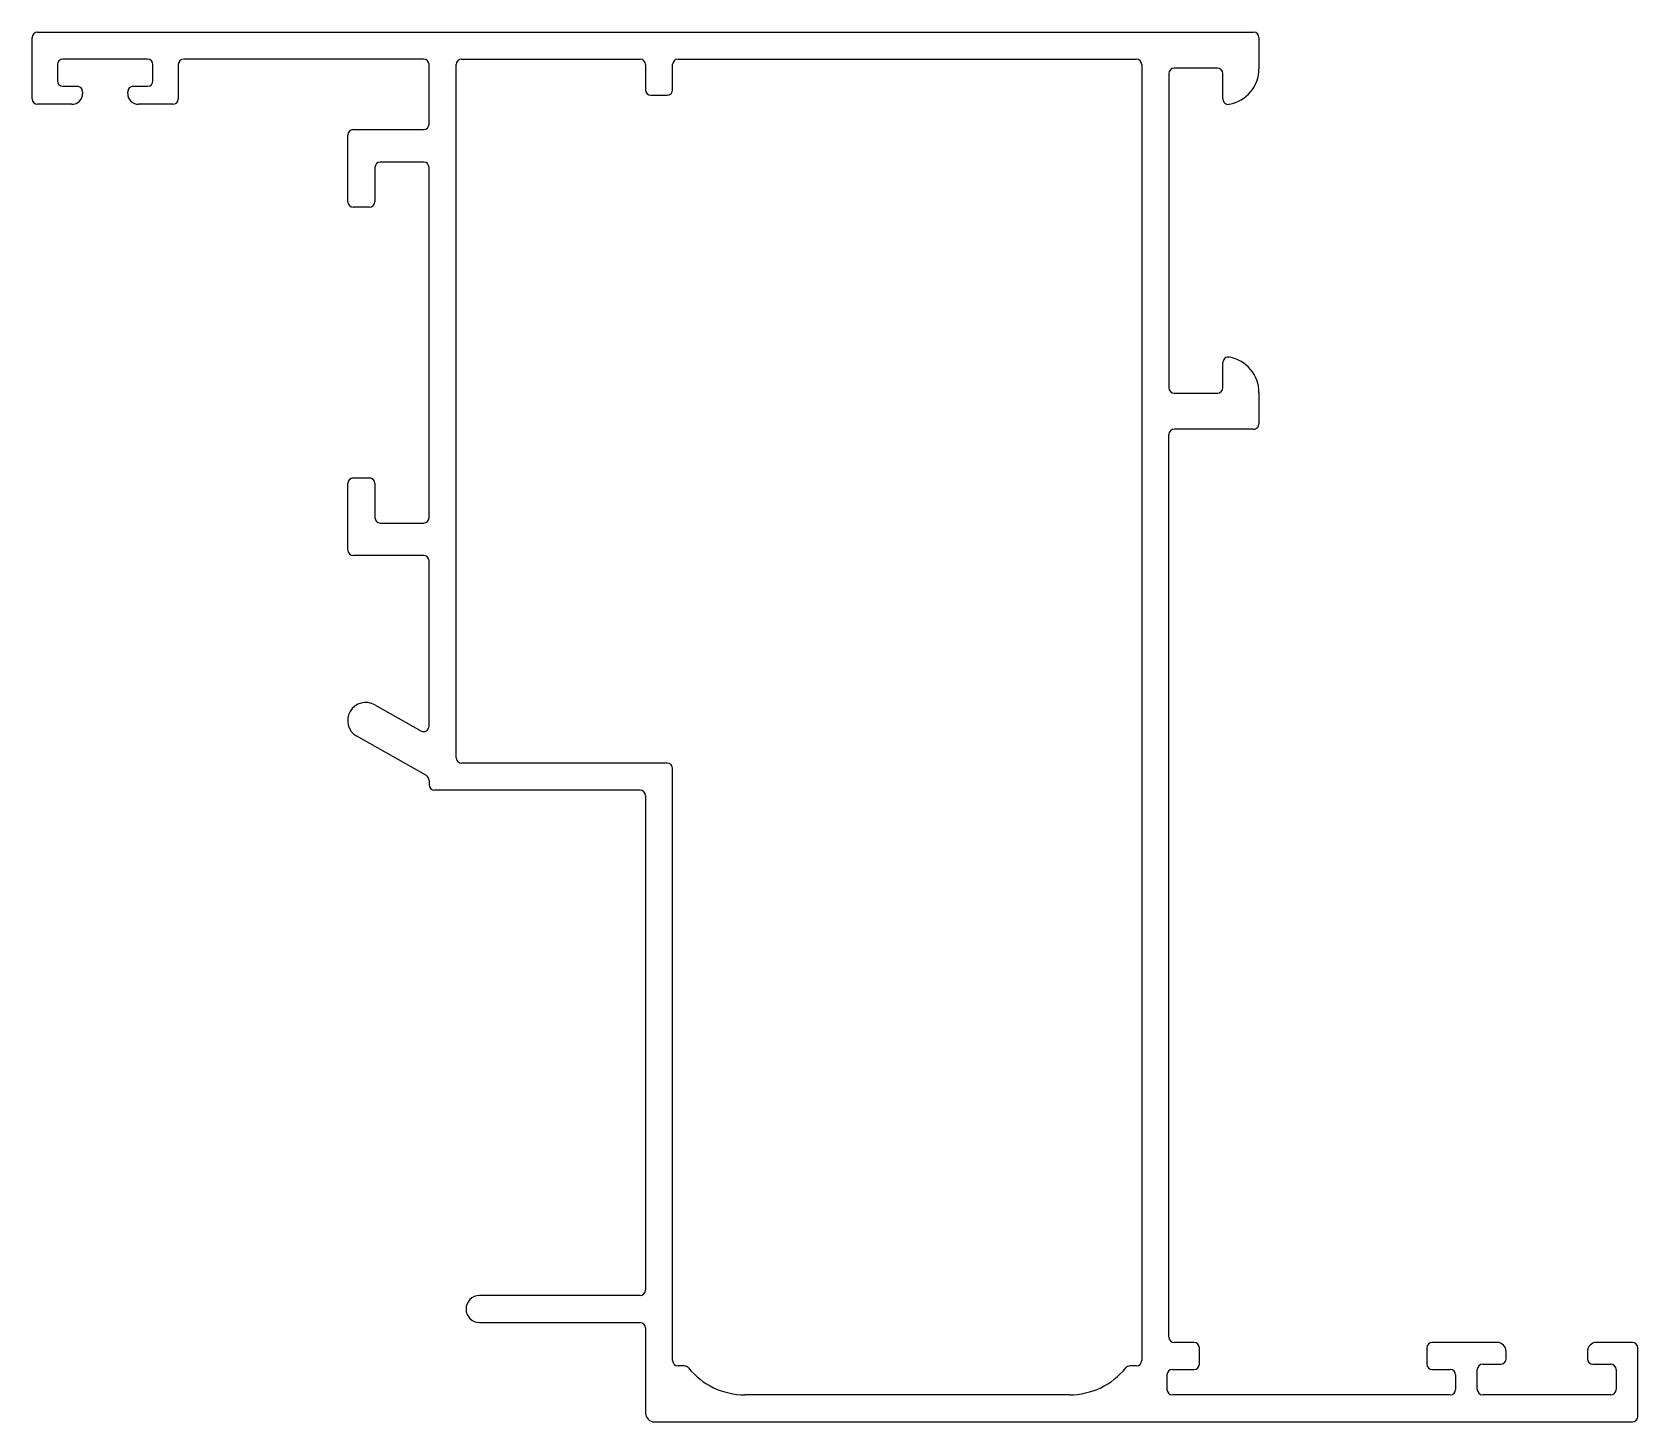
# Model space of a CAD drawing. Extents: x 548.6 to 637.6, y 773.3 to 850.3.
import ezdxf

# ---------------------------------------------------------------- set-up
doc = ezdxf.new("R2010")
doc.units = 0
doc.layers.get('0').update_dxf_attribs({"linetype": 'CONTINUOUS'})

msp = doc.modelspace()

# ---------------------------------------------------------------- linework, layer by layer
at = {"color": 0}
for p, q in [((548.563, 846.601), (548.563, 850.001)), ((548.863, 850.301), (616.263, 850.301)), ((616.563, 850.001), (616.563, 848.274)), ((549.963, 848.501), (549.963, 847.601)), ((554.963, 848.801), (550.263, 848.801)), ((555.263, 847.601), (555.263, 848.501)), ((556.663, 848.501), (556.663, 846.601)), ((570.263, 848.801), (556.963, 848.801)), ((570.563, 845.201), (570.563, 848.501)), ((572.063, 810.101), (572.063, 848.501)), ((572.363, 848.801), (582.263, 848.801)), ((582.563, 848.501), (582.563, 847.101)), ((584.063, 847.101), (584.063, 848.501)), ((584.363, 848.801), (609.763, 848.801)), ((610.063, 848.501), (610.063, 776.701)), ((614.263, 848.301), (611.863, 848.301)), ((550.263, 847.301), (551.063, 847.301)), ((554.163, 847.301), (554.963, 847.301)), ((611.563, 848.001), (611.563, 830.601)), ((614.563, 846.601), (614.563, 848.001)), ((551.363, 847.001), (551.363, 846.901)), ((553.863, 846.901), (553.863, 847.001)), ((582.863, 846.801), (583.763, 846.801)), ((550.763, 846.301), (548.863, 846.301)), ((556.363, 846.301), (554.463, 846.301)), ((566.363, 844.901), (570.263, 844.901)), ((566.063, 840.901), (566.063, 844.601)), ((570.263, 843.101), (567.863, 843.101)), ((567.563, 842.801), (567.563, 840.901)), ((570.563, 823.401), (570.563, 842.801)), ((567.263, 840.601), (566.363, 840.601)), ((614.563, 830.601), (614.563, 832.001)), ((611.863, 830.301), (614.263, 830.301)), ((616.563, 830.328), (616.563, 828.601)), ((611.563, 778.001), (611.563, 828.001)), ((616.263, 828.301), (611.863, 828.301)), ((566.063, 821.601), (566.063, 825.301)), ((566.363, 825.601), (567.263, 825.601)), ((567.563, 825.301), (567.563, 823.401)), ((567.863, 823.101), (570.263, 823.101)), ((570.263, 821.301), (566.363, 821.301)), ((570.563, 811.847), (570.563, 821.001)), ((567.553, 813.026), (570.113, 811.587)), ((570.413, 809.105), (566.553, 811.293)), ((583.763, 809.801), (572.363, 809.801)), ((584.063, 776.701), (584.063, 809.501)), ((570.563, 808.845), (570.563, 808.601)), ((582.263, 808.301), (570.863, 808.301)), ((582.563, 808.001), (582.563, 780.601)), ((582.263, 780.301), (573.363, 780.301)), ((573.363, 778.801), (582.264, 778.801)), ((582.564, 778.506), (582.564, 773.801)), ((612.96, 777.701), (611.863, 777.701)), ((613.26, 776.501), (613.26, 777.401)), ((625.863, 777.401), (625.863, 776.501)), ((629.763, 777.701), (626.163, 777.701)), ((630.263, 776.801), (630.263, 777.201)), ((634.763, 777.201), (634.763, 776.801)), ((637.263, 777.701), (635.263, 777.701)), ((637.563, 773.601), (637.563, 777.401)), ((584.717, 776.401), (584.363, 776.401)), ((609.763, 776.401), (609.41, 776.401)), ((611.763, 776.201), (612.96, 776.201)), ((626.163, 776.201), (627.163, 776.201)), ((628.663, 775.101), (628.663, 776.201)), ((628.963, 776.501), (629.963, 776.501)), ((635.063, 776.501), (636.063, 776.501)), ((636.363, 776.201), (636.363, 775.101)), ((611.463, 775.901), (611.463, 775.101)), ((627.463, 775.901), (627.463, 775.101)), ((606.063, 774.801), (588.063, 774.801)), ((627.163, 774.801), (611.763, 774.801)), ((636.063, 774.801), (628.963, 774.801)), ((583.064, 773.301), (637.263, 773.301))]:
    msp.add_line(p, q, dxfattribs=at)
for centre, radius, start, end in [((548.863, 850.001), 0.3, 90, 180), ((616.263, 850.001), 0.3, 360, 90), ((550.263, 848.501), 0.3, 90, 180), ((554.963, 848.501), 0.3, 360, 90), ((556.963, 848.501), 0.3, 90, 180), ((570.263, 848.501), 0.3, 360, 90), ((572.363, 848.501), 0.3, 90, 180), ((582.263, 848.501), 0.3, 0, 90), ((584.363, 848.501), 0.3, 90, 180), ((609.763, 848.501), 0.3, 360, 90), ((611.863, 848.001), 0.3, 90, 180), ((614.263, 848.001), 0.3, 360, 90), ((614.563, 848.274), 2, 280.16425, 0), ((550.263, 847.601), 0.3, 180, 270), ((551.063, 847.001), 0.3, 360, 90), ((554.163, 847.001), 0.3, 90, 180), ((554.963, 847.601), 0.3, 270, 360), ((548.863, 846.601), 0.3, 180, 270), ((550.763, 846.901), 0.6, 270, 0), ((554.463, 846.901), 0.6, 180, 270), ((556.363, 846.601), 0.3, 270, 0), ((582.863, 847.101), 0.3, 180, 270), ((583.763, 847.101), 0.3, 270, 0), ((614.859, 846.596), 0.296, 179.10322, 281.06103), ((566.363, 844.601), 0.3, 90, 180), ((570.263, 845.201), 0.3, 270, 0), ((567.863, 842.801), 0.3, 90, 180), ((570.263, 842.801), 0.3, 0, 90), ((566.363, 840.901), 0.3, 180, 270), ((567.263, 840.901), 0.3, 270, 0), ((614.862, 832.002), 0.299, 79.62432, 180.21143), ((614.563, 830.328), 2, 0, 79.83575), ((611.863, 830.601), 0.3, 180, 270), ((614.263, 830.601), 0.3, 270, 0), ((616.263, 828.601), 0.3, 270, 0.00845), ((611.863, 828.001), 0.3, 90, 180), ((566.363, 825.301), 0.3, 90, 180), ((567.263, 825.301), 0.3, 360, 90), ((567.863, 823.401), 0.3, 180, 270), ((570.263, 823.401), 0.3, 270, 0), ((566.363, 821.601), 0.3, 180, 270), ((570.263, 821.001), 0.3, 360, 90), ((567.053, 812.159), 1, 60, 240), ((570.263, 811.847), 0.3, 240, 0), ((572.363, 810.101), 0.3, 180, 270), ((570.263, 808.845), 0.3, 0, 60), ((583.763, 809.501), 0.3, 0, 90), ((570.863, 808.601), 0.3, 180, 270), ((582.263, 808.001), 0.3, 0, 90), ((582.263, 780.601), 0.3, 270, 0), ((573.363, 779.551), 0.75, 90, 270), ((582.265, 778.502), 0.299, 0.77575, 90.13374), ((611.863, 778.001), 0.3, 180, 270), ((612.96, 777.401), 0.3, 0, 90), ((626.163, 777.401), 0.3, 90, 180), ((629.763, 777.201), 0.5, 360, 90), ((635.263, 777.201), 0.5, 90, 180), ((637.263, 777.401), 0.3, 360, 90), ((584.363, 776.701), 0.3, 180, 270), ((584.717, 776.101), 0.3, 38.89587, 90), ((588.063, 778.801), 4, 218.89587, 270), ((606.063, 778.801), 4, 270, 321.10413), ((609.41, 776.101), 0.3, 90, 141.10413), ((609.763, 776.701), 0.3, 270, 0), ((611.763, 775.901), 0.3, 90, 180), ((612.96, 776.501), 0.3, 270, 0), ((626.163, 776.501), 0.3, 180, 270), ((627.163, 775.901), 0.3, 360, 90), ((628.963, 776.201), 0.3, 90, 180), ((629.963, 776.801), 0.3, 270, 360), ((635.063, 776.801), 0.3, 180, 270), ((636.063, 776.201), 0.3, 360, 90), ((611.763, 775.101), 0.3, 180, 270), ((627.163, 775.101), 0.3, 270, 0), ((628.963, 775.101), 0.3, 180, 270), ((636.063, 775.101), 0.3, 270, 360), ((583.064, 773.801), 0.5, 180, 270), ((637.263, 773.601), 0.3, 270, 360)]:
    msp.add_arc(centre, radius, start, end, dxfattribs=at)

doc.saveas('drawing.dxf')
